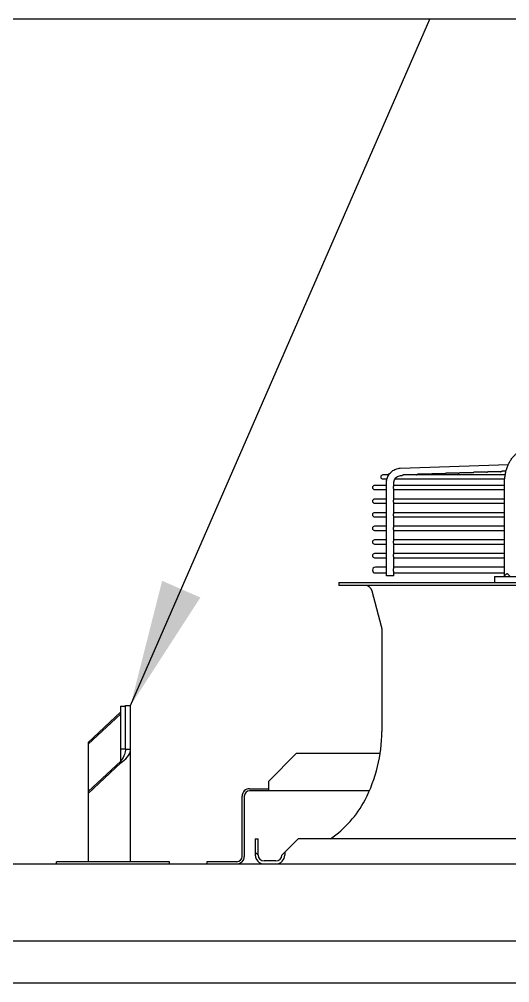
# Model space of a CAD drawing. Header units: millimetres. Extents: x 17891 to 32328, y 18593 to 29476.
# Drawn here: x 18256.03 to 18269.07, y 18973.5 to 18999.12 of the extents above; entities that cross this region are included whole.
import ezdxf

# ---------------------------------------------------------------- set-up
doc = ezdxf.new("R2010")
doc.units = ezdxf.units.MM
doc.header["$LTSCALE"] = 5
doc.layers.add('UNIT', color=6, linetype='Continuous')
doc.styles.add('SUBMITTAL', font='romans.shx', dxfattribs={"width": 0.75})
doc.dimstyles.new('SUBMITTAL', dxfattribs={"dimtxt": 0.09375, "dimasz": 0.09375, "dimexe": 0.03125, "dimexo": 0.0625, "dimgap": 0.0625, "dimtad": 0, "dimdec": 4, "dimzin": 4, "dimdsep": 46, "dimlunit": 4, "dimtxsty": 'SUBMITTAL', "dimcen": 0.09375, "dimclre": 6, "dimadec": 0, "dimazin": 0, "dimtfac": 1, "dimtdec": 0, "dimtofl": 0, "dimtmove": 0, "dimatfit": 3, "dimfxl": 0, "dimfrac": 2, "dimtolj": 1, "dimtzin": 4, "dimarcsym": 0})

msp = doc.modelspace()

# ---------------------------------------------------------------- linework, layer by layer
at = {"layer": 'UNIT'}
for p, q in [((18266.1623, 18987.1791), (18269.0375, 18987.283)), ((18267.3298, 18987.0307), (18266.9964, 18987.0307)), ((18267.704, 18987.0442), (18267.3706, 18987.0442)), ((18268.0782, 18987.0577), (18267.7448, 18987.0577)), ((18268.4524, 18987.0712), (18268.119, 18987.0712)), ((18268.8266, 18987.0847), (18268.4932, 18987.0847)), ((18268.9716, 18987.0982), (18268.8673, 18987.0982)), ((18265.8564, 18987.0037), (18265.6978, 18987.0037)), ((18265.6978, 18986.8935), (18265.8068, 18986.8935)), ((18265.7922, 18984.3163), (18265.7922, 18986.7856)), ((18265.989, 18986.7058), (18265.989, 18986.7856)), ((18266.0196, 18986.8935), (18268.9368, 18986.8935)), ((18266.1694, 18986.9824), (18266.1916, 18986.9832)), ((18268.9511, 18987.0037), (18266.248, 18987.0037)), ((18266.9556, 18987.0172), (18266.6222, 18987.0172)), ((18268.9322, 18984.3163), (18268.9322, 18986.7856)), ((18265.7922, 18986.7218), (18265.4774, 18986.7218)), ((18265.4774, 18986.6115), (18265.7922, 18986.6115)), ((18268.9322, 18986.7218), (18265.989, 18986.7218)), ((18265.989, 18986.3436), (18265.989, 18986.6275)), ((18265.989, 18986.6115), (18268.9322, 18986.6115)), ((18265.7922, 18986.3596), (18265.4774, 18986.3596)), ((18268.9322, 18986.3596), (18265.989, 18986.3596)), ((18265.989, 18985.9814), (18265.989, 18986.2653)), ((18265.4774, 18986.2493), (18265.7922, 18986.2493)), ((18265.989, 18986.2493), (18268.9322, 18986.2493)), ((18265.7922, 18985.9974), (18265.4774, 18985.9974)), ((18265.4774, 18985.8871), (18265.7922, 18985.8871)), ((18268.9322, 18985.9974), (18265.989, 18985.9974)), ((18265.989, 18985.6192), (18265.989, 18985.9031)), ((18265.989, 18985.8871), (18268.9322, 18985.8871)), ((18265.7922, 18985.6352), (18265.4774, 18985.6352)), ((18265.4774, 18985.5249), (18265.7922, 18985.5249)), ((18268.9322, 18985.6352), (18265.989, 18985.6352)), ((18265.989, 18985.257), (18265.989, 18985.5409)), ((18265.989, 18985.5249), (18268.9322, 18985.5249)), ((18265.7922, 18985.2729), (18265.4774, 18985.2729)), ((18268.9322, 18985.2729), (18265.989, 18985.2729)), ((18265.4774, 18985.1627), (18265.7922, 18985.1627)), ((18265.989, 18984.8948), (18265.989, 18985.1787)), ((18265.989, 18985.1627), (18268.9322, 18985.1627)), ((18265.7922, 18984.9107), (18265.4774, 18984.9107)), ((18265.4774, 18984.8005), (18265.7922, 18984.8005)), ((18268.9322, 18984.9107), (18265.989, 18984.9107)), ((18265.989, 18984.5191), (18265.989, 18984.8165)), ((18265.989, 18984.8005), (18268.9322, 18984.8005)), ((18265.7922, 18984.5485), (18265.499, 18984.5485)), ((18268.9322, 18984.5485), (18265.989, 18984.5485)), ((18265.499, 18984.395), (18265.7922, 18984.395)), ((18265.989, 18984.3163), (18265.7922, 18984.3163)), ((18265.989, 18984.3163), (18265.989, 18984.4245)), ((18265.989, 18984.395), (18268.9322, 18984.395)), ((18268.6624, 18984.2966), (18270.8895, 18984.2966)), ((18268.6624, 18984.2966), (18268.6624, 18984.1391)), ((18264.5286, 18984.1391), (18298.2687, 18984.1391)), ((18264.5286, 18984.1391), (18264.5286, 18984.0604)), ((18298.2687, 18984.0604), (18264.5286, 18984.0604)), ((18265.6636, 18982.9726), (18265.4125, 18983.9142)), ((18265.6703, 18982.9219), (18265.6703, 18980.1809)), ((18258.7222, 18980.6904), (18257.8652, 18979.8874)), ((18257.8652, 18979.8406), (18258.7222, 18980.6436)), ((18258.7222, 18980.8515), (18258.8562, 18980.8515)), ((18258.7222, 18980.8515), (18258.7222, 18979.3833)), ((18258.8562, 18980.8702), (18258.9902, 18980.8702)), ((18258.8562, 18979.6973), (18258.8562, 18980.8702)), ((18258.9902, 18976.7168), (18258.9902, 18980.8702)), ((18257.8652, 18979.8874), (18257.8652, 18976.7168)), ((18258.7222, 18979.716), (18258.8562, 18979.716)), ((18258.9902, 18979.6973), (18258.8562, 18979.6973)), ((18262.6556, 18978.8508), (18263.4056, 18979.6008)), ((18263.4056, 18979.6008), (18265.6273, 18979.6008)), ((18258.7312, 18979.3918), (18257.8652, 18978.5804)), ((18257.8652, 18978.5335), (18258.7312, 18979.345)), ((18258.7312, 18979.3918), (18258.7312, 18979.345)), ((18262.6556, 18978.8508), (18262.6556, 18978.6008)), ((18262.1556, 18978.6588), (18262.6556, 18978.6588)), ((18265.3393, 18978.6008), (18262.1556, 18978.6008)), ((18261.9566, 18976.8578), (18261.9566, 18978.4598)), ((18262.0146, 18978.4598), (18262.0146, 18976.8578)), ((18262.3041, 18977.3281), (18262.3829, 18977.3281)), ((18262.3041, 18977.3281), (18262.3041, 18976.895)), ((18262.3829, 18976.895), (18262.3829, 18977.3281)), ((18263.0915, 18976.9737), (18263.4459, 18977.3281)), ((18299.3514, 18977.3281), (18263.4459, 18977.3281)), ((18262.3041, 18976.9737), (18262.3829, 18976.895)), ((18263.0915, 18976.9737), (18263.0128, 18976.895)), ((18263.0915, 18976.9737), (18263.0915, 18976.895)), ((18163.2736, 18976.6588), (18494.0177, 18976.6588)), ((18260.0236, 18976.7168), (18257.0236, 18976.7168)), ((18257.0236, 18976.6588), (18257.0236, 18976.7168)), ((18257.8652, 18976.6588), (18257.8652, 18976.6502)), ((18260.0236, 18976.6588), (18260.0236, 18976.7168)), ((18261.8156, 18976.7168), (18261.0146, 18976.7168)), ((18261.0146, 18976.7168), (18261.0146, 18976.6588)), ((18262.8553, 18976.7375), (18262.5404, 18976.7375)), ((18494.0177, 18974.6092), (18163.2736, 18974.6092)), ((18167.5236, 18973.4997), (18489.7677, 18973.4997))]:
    msp.add_line(p, q, dxfattribs=at)
for centre, radius, start, end in [((18265.6978, 18986.9486), 0.0551, 90, 270), ((18265.4774, 18986.6666), 0.0551, 90, 270), ((18265.4774, 18986.3044), 0.0551, 90, 270), ((18265.4774, 18985.9422), 0.0551, 90, 270), ((18265.4774, 18985.58), 0.0551, 90, 270), ((18265.4774, 18985.2178), 0.0551, 90, 270), ((18265.4774, 18984.8556), 0.0551, 90, 270), ((18265.499, 18984.4718), 0.0768, 90, 270), ((18265.2223, 18983.8635), 0.1969, 14.93142, 90), ((18265.4734, 18982.9219), 0.1969, 0, 14.93142), ((18261.7333, 18980.1809), 3.937, 332.49816, 0), ((18262.1556, 18978.4598), 0.199, 90, 180), ((18262.1556, 18978.4598), 0.141, 90, 180), ((18262.7111, 18979.6719), 2.8346, 304.22448, 332.49816), ((18261.8156, 18976.8578), 0.141, 270, 0), ((18261.8156, 18976.8578), 0.199, 270, 0), ((18262.5404, 18976.895), 0.2362, 180, 270), ((18262.5404, 18976.895), 0.1575, 180, 270), ((18262.8553, 18976.895), 0.1575, 270, 0), ((18262.8553, 18976.895), 0.2362, 270, 0)]:
    msp.add_arc(centre, radius, start, end, dxfattribs=at)
for points, knots in [([(18268.9322, 18986.7856), (18268.9322, 18986.8212), (18268.9337, 18986.8571), (18268.9367, 18986.8925), (18268.9397, 18986.9279), (18268.9441, 18986.9629), (18268.95, 18986.9976), (18268.9559, 18987.0322), (18268.9633, 18987.0666), (18268.9721, 18987.1001), (18268.9808, 18987.1335), (18268.9909, 18987.166), (18269.0024, 18987.1978), (18269.0139, 18987.2295), (18269.0268, 18987.2605), (18269.0408, 18987.2901), (18269.0549, 18987.3198), (18269.0701, 18987.348), (18269.0865, 18987.3751), (18269.1029, 18987.4022), (18269.1206, 18987.428), (18269.1392, 18987.4522), (18269.1577, 18987.4763), (18269.1772, 18987.4988), (18269.1976, 18987.5196), (18269.2181, 18987.5405), (18269.2395, 18987.5598), (18269.2616, 18987.5771), (18269.2836, 18987.5944), (18269.3062, 18987.6098), (18269.3296, 18987.6234), (18269.3529, 18987.6369), (18269.377, 18987.6485), (18269.4012, 18987.6581), (18269.4255, 18987.6676), (18269.4501, 18987.6751), (18269.475, 18987.6805), (18269.4999, 18987.686), (18269.5253, 18987.6894), (18269.5504, 18987.6906)], [0, 0, 0, 0, 0.076921, 0.076921, 0.076921, 0.1538421, 0.1538421, 0.1538421, 0.2307631, 0.2307631, 0.2307631, 0.3076842, 0.3076842, 0.3076842, 0.3846052, 0.3846052, 0.3846052, 0.4615263, 0.4615263, 0.4615263, 0.5384473, 0.5384473, 0.5384473, 0.6153684, 0.6153684, 0.6153684, 0.6922894, 0.6922894, 0.6922894, 0.7692105, 0.7692105, 0.7692105, 0.8461315, 0.8461315, 0.8461315, 0.9230526, 0.9230526, 0.9230526, 1, 1, 1, 1]), ([(18265.7922, 18986.7856), (18265.7922, 18986.8256), (18265.7981, 18986.8656), (18265.8215, 18986.9419), (18265.839, 18986.9783), (18265.8838, 18987.0442), (18265.9113, 18987.0737), (18265.9738, 18987.1228), (18266.0089, 18987.1424), (18266.0833, 18987.1699), (18266.1227, 18987.1777), (18266.1623, 18987.1791)], [1.5707963, 1.5707963, 1.5707963, 1.5707963, 1.8779743, 1.8779743, 2.1851522, 2.1851522, 2.4923302, 2.4923302, 2.7995081, 2.7995081, 3.1066861, 3.1066861, 3.1066861, 3.1066861]), ([(18266.9556, 18987.0172), (18266.9563, 18987.0176), (18266.9569, 18987.0179), (18266.9576, 18987.0183), (18266.9585, 18987.0188), (18266.9594, 18987.0193), (18266.9604, 18987.0198), (18266.9613, 18987.0204), (18266.9622, 18987.0209), (18266.9632, 18987.0214), (18266.9642, 18987.0219), (18266.9651, 18987.0223), (18266.9661, 18987.0228), (18266.9671, 18987.0233), (18266.9681, 18987.0237), (18266.969, 18987.0242), (18266.97, 18987.0246), (18266.971, 18987.0251), (18266.972, 18987.0255), (18266.973, 18987.0259), (18266.974, 18987.0263), (18266.975, 18987.0266), (18266.976, 18987.027), (18266.977, 18987.0273), (18266.978, 18987.0277), (18266.9791, 18987.028), (18266.9801, 18987.0283), (18266.9811, 18987.0286), (18266.9821, 18987.0288), (18266.9831, 18987.0291), (18266.9841, 18987.0293), (18266.9851, 18987.0295), (18266.9861, 18987.0297), (18266.9871, 18987.0299), (18266.9881, 18987.0301), (18266.9891, 18987.0302), (18266.9901, 18987.0303), (18266.9911, 18987.0304), (18266.9921, 18987.0305), (18266.9931, 18987.0306), (18266.9941, 18987.0307), (18266.995, 18987.0307), (18266.996, 18987.0307), (18266.9961, 18987.0307), (18266.9963, 18987.0307), (18266.9964, 18987.0307)], [0.17792949, 0.17792949, 0.17792949, 0.17792949, 0.19512195, 0.19512195, 0.19512195, 0.2195122, 0.2195122, 0.2195122, 0.24390244, 0.24390244, 0.24390244, 0.26829268, 0.26829268, 0.26829268, 0.29268293, 0.29268293, 0.29268293, 0.31707317, 0.31707317, 0.31707317, 0.34146341, 0.34146341, 0.34146341, 0.36585366, 0.36585366, 0.36585366, 0.3902439, 0.3902439, 0.3902439, 0.41463415, 0.41463415, 0.41463415, 0.43902439, 0.43902439, 0.43902439, 0.46341463, 0.46341463, 0.46341463, 0.48780488, 0.48780488, 0.48780488, 0.51219512, 0.51219512, 0.51219512, 0.51552666, 0.51552666, 0.51552666, 0.51552666]), ([(18267.3298, 18987.0307), (18267.3305, 18987.0311), (18267.3311, 18987.0314), (18267.3318, 18987.0318), (18267.3327, 18987.0323), (18267.3336, 18987.0328), (18267.3346, 18987.0334), (18267.3355, 18987.0339), (18267.3365, 18987.0344), (18267.3374, 18987.0349), (18267.3384, 18987.0354), (18267.3393, 18987.0359), (18267.3403, 18987.0363), (18267.3413, 18987.0368), (18267.3423, 18987.0373), (18267.3433, 18987.0377), (18267.3442, 18987.0381), (18267.3452, 18987.0386), (18267.3462, 18987.039), (18267.3472, 18987.0394), (18267.3482, 18987.0398), (18267.3492, 18987.0401), (18267.3502, 18987.0405), (18267.3512, 18987.0408), (18267.3523, 18987.0412), (18267.3533, 18987.0415), (18267.3543, 18987.0418), (18267.3553, 18987.0421), (18267.3563, 18987.0423), (18267.3573, 18987.0426), (18267.3583, 18987.0428), (18267.3593, 18987.043), (18267.3603, 18987.0432), (18267.3613, 18987.0434), (18267.3623, 18987.0436), (18267.3633, 18987.0437), (18267.3643, 18987.0438), (18267.3653, 18987.0439), (18267.3663, 18987.044), (18267.3673, 18987.0441), (18267.3682, 18987.0442), (18267.3692, 18987.0442), (18267.3702, 18987.0442), (18267.3703, 18987.0442), (18267.3704, 18987.0442), (18267.3706, 18987.0442)], [0.17758438, 0.17758438, 0.17758438, 0.17758438, 0.19512195, 0.19512195, 0.19512195, 0.2195122, 0.2195122, 0.2195122, 0.24390244, 0.24390244, 0.24390244, 0.26829268, 0.26829268, 0.26829268, 0.29268293, 0.29268293, 0.29268293, 0.31707317, 0.31707317, 0.31707317, 0.34146341, 0.34146341, 0.34146341, 0.36585366, 0.36585366, 0.36585366, 0.3902439, 0.3902439, 0.3902439, 0.41463415, 0.41463415, 0.41463415, 0.43902439, 0.43902439, 0.43902439, 0.46341463, 0.46341463, 0.46341463, 0.48780488, 0.48780488, 0.48780488, 0.51219512, 0.51219512, 0.51219512, 0.51554043, 0.51554043, 0.51554043, 0.51554043]), ([(18267.704, 18987.0442), (18267.7047, 18987.0446), (18267.7053, 18987.0449), (18267.706, 18987.0453), (18267.7069, 18987.0458), (18267.7078, 18987.0464), (18267.7088, 18987.0469), (18267.7097, 18987.0474), (18267.7107, 18987.0479), (18267.7116, 18987.0484), (18267.7126, 18987.0489), (18267.7136, 18987.0494), (18267.7145, 18987.0498), (18267.7155, 18987.0503), (18267.7165, 18987.0508), (18267.7175, 18987.0512), (18267.7185, 18987.0516), (18267.7194, 18987.0521), (18267.7204, 18987.0525), (18267.7214, 18987.0529), (18267.7224, 18987.0533), (18267.7234, 18987.0536), (18267.7244, 18987.054), (18267.7255, 18987.0543), (18267.7265, 18987.0547), (18267.7275, 18987.055), (18267.7285, 18987.0553), (18267.7295, 18987.0556), (18267.7305, 18987.0558), (18267.7315, 18987.0561), (18267.7325, 18987.0563), (18267.7335, 18987.0565), (18267.7345, 18987.0567), (18267.7355, 18987.0569), (18267.7365, 18987.0571), (18267.7375, 18987.0572), (18267.7385, 18987.0573), (18267.7395, 18987.0574), (18267.7405, 18987.0575), (18267.7415, 18987.0576), (18267.7424, 18987.0576), (18267.7434, 18987.0577), (18267.7444, 18987.0577), (18267.7445, 18987.0577), (18267.7446, 18987.0577), (18267.7448, 18987.0577)], [0.17723839, 0.17723839, 0.17723839, 0.17723839, 0.19512195, 0.19512195, 0.19512195, 0.2195122, 0.2195122, 0.2195122, 0.24390244, 0.24390244, 0.24390244, 0.26829268, 0.26829268, 0.26829268, 0.29268293, 0.29268293, 0.29268293, 0.31707317, 0.31707317, 0.31707317, 0.34146341, 0.34146341, 0.34146341, 0.36585366, 0.36585366, 0.36585366, 0.3902439, 0.3902439, 0.3902439, 0.41463415, 0.41463415, 0.41463415, 0.43902439, 0.43902439, 0.43902439, 0.46341463, 0.46341463, 0.46341463, 0.48780488, 0.48780488, 0.48780488, 0.51219512, 0.51219512, 0.51219512, 0.5155542, 0.5155542, 0.5155542, 0.5155542]), ([(18268.0782, 18987.0577), (18268.0789, 18987.0581), (18268.0795, 18987.0585), (18268.0802, 18987.0588), (18268.0811, 18987.0594), (18268.0821, 18987.0599), (18268.083, 18987.0604), (18268.0839, 18987.0609), (18268.0849, 18987.0614), (18268.0858, 18987.0619), (18268.0868, 18987.0624), (18268.0878, 18987.0629), (18268.0887, 18987.0633), (18268.0897, 18987.0638), (18268.0907, 18987.0643), (18268.0917, 18987.0647), (18268.0927, 18987.0652), (18268.0937, 18987.0656), (18268.0947, 18987.066), (18268.0957, 18987.0664), (18268.0966, 18987.0668), (18268.0977, 18987.0671), (18268.0987, 18987.0675), (18268.0997, 18987.0678), (18268.1007, 18987.0682), (18268.1017, 18987.0685), (18268.1027, 18987.0688), (18268.1037, 18987.069), (18268.1047, 18987.0693), (18268.1057, 18987.0696), (18268.1067, 18987.0698), (18268.1077, 18987.07), (18268.1087, 18987.0702), (18268.1097, 18987.0704), (18268.1107, 18987.0706), (18268.1117, 18987.0707), (18268.1127, 18987.0708), (18268.1137, 18987.0709), (18268.1147, 18987.071), (18268.1157, 18987.0711), (18268.1166, 18987.0711), (18268.1176, 18987.0712), (18268.1186, 18987.0712), (18268.1187, 18987.0712), (18268.1188, 18987.0712), (18268.119, 18987.0712)], [0.17689154, 0.17689154, 0.17689154, 0.17689154, 0.19512195, 0.19512195, 0.19512195, 0.2195122, 0.2195122, 0.2195122, 0.24390244, 0.24390244, 0.24390244, 0.26829268, 0.26829268, 0.26829268, 0.29268293, 0.29268293, 0.29268293, 0.31707317, 0.31707317, 0.31707317, 0.34146341, 0.34146341, 0.34146341, 0.36585366, 0.36585366, 0.36585366, 0.3902439, 0.3902439, 0.3902439, 0.41463415, 0.41463415, 0.41463415, 0.43902439, 0.43902439, 0.43902439, 0.46341463, 0.46341463, 0.46341463, 0.48780488, 0.48780488, 0.48780488, 0.51219512, 0.51219512, 0.51219512, 0.51556798, 0.51556798, 0.51556798, 0.51556798]), ([(18268.4524, 18987.0712), (18268.4531, 18987.0716), (18268.4537, 18987.072), (18268.4544, 18987.0724), (18268.4554, 18987.0729), (18268.4563, 18987.0734), (18268.4572, 18987.0739), (18268.4582, 18987.0744), (18268.4591, 18987.0749), (18268.4601, 18987.0754), (18268.461, 18987.0759), (18268.462, 18987.0764), (18268.463, 18987.0768), (18268.4639, 18987.0773), (18268.4649, 18987.0778), (18268.4659, 18987.0782), (18268.4669, 18987.0787), (18268.4679, 18987.0791), (18268.4689, 18987.0795), (18268.4699, 18987.0799), (18268.4709, 18987.0803), (18268.4719, 18987.0806), (18268.4729, 18987.081), (18268.4739, 18987.0813), (18268.4749, 18987.0817), (18268.4759, 18987.082), (18268.4769, 18987.0823), (18268.4779, 18987.0825), (18268.4789, 18987.0828), (18268.4799, 18987.0831), (18268.4809, 18987.0833), (18268.4819, 18987.0835), (18268.4829, 18987.0837), (18268.4839, 18987.0839), (18268.4849, 18987.084), (18268.4859, 18987.0842), (18268.4869, 18987.0843), (18268.4879, 18987.0844), (18268.4889, 18987.0845), (18268.4899, 18987.0846), (18268.4908, 18987.0846), (18268.4918, 18987.0847), (18268.4928, 18987.0847), (18268.4929, 18987.0847), (18268.493, 18987.0847), (18268.4932, 18987.0847)], [0.17654387, 0.17654387, 0.17654387, 0.17654387, 0.19512195, 0.19512195, 0.19512195, 0.2195122, 0.2195122, 0.2195122, 0.24390244, 0.24390244, 0.24390244, 0.26829268, 0.26829268, 0.26829268, 0.29268293, 0.29268293, 0.29268293, 0.31707317, 0.31707317, 0.31707317, 0.34146341, 0.34146341, 0.34146341, 0.36585366, 0.36585366, 0.36585366, 0.3902439, 0.3902439, 0.3902439, 0.41463415, 0.41463415, 0.41463415, 0.43902439, 0.43902439, 0.43902439, 0.46341463, 0.46341463, 0.46341463, 0.48780488, 0.48780488, 0.48780488, 0.51219512, 0.51219512, 0.51219512, 0.51558176, 0.51558176, 0.51558176, 0.51558176]), ([(18268.8266, 18987.0847), (18268.8272, 18987.0851), (18268.8279, 18987.0855), (18268.8287, 18987.0859), (18268.8296, 18987.0864), (18268.8305, 18987.0869), (18268.8314, 18987.0874), (18268.8324, 18987.0879), (18268.8333, 18987.0884), (18268.8343, 18987.0889), (18268.8352, 18987.0894), (18268.8362, 18987.0899), (18268.8372, 18987.0904), (18268.8381, 18987.0908), (18268.8391, 18987.0913), (18268.8401, 18987.0917), (18268.8411, 18987.0922), (18268.8421, 18987.0926), (18268.8431, 18987.093), (18268.8441, 18987.0934), (18268.8451, 18987.0938), (18268.8461, 18987.0941), (18268.8471, 18987.0945), (18268.8481, 18987.0948), (18268.8491, 18987.0952), (18268.8501, 18987.0955), (18268.8511, 18987.0958), (18268.8521, 18987.096), (18268.8531, 18987.0963), (18268.8541, 18987.0966), (18268.8551, 18987.0968), (18268.8561, 18987.097), (18268.8571, 18987.0972), (18268.8581, 18987.0974), (18268.8591, 18987.0975), (18268.8601, 18987.0977), (18268.8611, 18987.0978), (18268.8621, 18987.0979), (18268.8631, 18987.098), (18268.864, 18987.0981), (18268.865, 18987.0981), (18268.866, 18987.0982), (18268.8669, 18987.0982), (18268.8671, 18987.0982), (18268.8672, 18987.0982), (18268.8673, 18987.0982)], [0.1761954, 0.1761954, 0.1761954, 0.1761954, 0.19512195, 0.19512195, 0.19512195, 0.2195122, 0.2195122, 0.2195122, 0.24390244, 0.24390244, 0.24390244, 0.26829268, 0.26829268, 0.26829268, 0.29268293, 0.29268293, 0.29268293, 0.31707317, 0.31707317, 0.31707317, 0.34146341, 0.34146341, 0.34146341, 0.36585366, 0.36585366, 0.36585366, 0.3902439, 0.3902439, 0.3902439, 0.41463415, 0.41463415, 0.41463415, 0.43902439, 0.43902439, 0.43902439, 0.46341463, 0.46341463, 0.46341463, 0.48780488, 0.48780488, 0.48780488, 0.51219512, 0.51219512, 0.51219512, 0.51559553, 0.51559553, 0.51559553, 0.51559553]), ([(18265.989, 18986.7856), (18265.989, 18986.8061), (18265.9921, 18986.8266), (18266.004, 18986.8655), (18266.0128, 18986.8839), (18266.0353, 18986.9169), (18266.0489, 18986.9314), (18266.0794, 18986.9554), (18266.0964, 18986.9649), (18266.132, 18986.978), (18266.1506, 18986.9817), (18266.1694, 18986.9824)], [1.5707963, 1.5707963, 1.5707963, 1.5707963, 1.8779743, 1.8779743, 2.1851522, 2.1851522, 2.4923302, 2.4923302, 2.7995081, 2.7995081, 3.1066861, 3.1066861, 3.1066861, 3.1066861]), ([(18266.1916, 18986.9832), (18266.1918, 18986.9832), (18266.192, 18986.9832), (18266.1921, 18986.9832), (18266.1924, 18986.9832), (18266.1927, 18986.9833), (18266.1929, 18986.9833), (18266.1935, 18986.9834), (18266.1941, 18986.9836), (18266.1947, 18986.9838), (18266.1954, 18986.984), (18266.196, 18986.9843), (18266.1967, 18986.9846), (18266.1975, 18986.9849), (18266.1982, 18986.9852), (18266.1989, 18986.9856), (18266.1997, 18986.986), (18266.2005, 18986.9864), (18266.2013, 18986.9868), (18266.2021, 18986.9873), (18266.203, 18986.9877), (18266.2038, 18986.9882), (18266.2047, 18986.9887), (18266.2055, 18986.9892), (18266.2064, 18986.9897), (18266.2073, 18986.9902), (18266.2082, 18986.9907), (18266.2091, 18986.9913), (18266.21, 18986.9918), (18266.211, 18986.9923), (18266.2119, 18986.9928), (18266.2129, 18986.9933), (18266.2138, 18986.9938), (18266.2148, 18986.9943), (18266.2157, 18986.9948), (18266.2167, 18986.9953), (18266.2177, 18986.9958), (18266.2187, 18986.9963), (18266.2196, 18986.9967), (18266.2206, 18986.9972), (18266.2216, 18986.9976), (18266.2226, 18986.9981), (18266.2236, 18986.9985), (18266.2246, 18986.9989), (18266.2256, 18986.9993), (18266.2266, 18986.9996), (18266.2276, 18987), (18266.2286, 18987.0003), (18266.2296, 18987.0007), (18266.2306, 18987.001), (18266.2317, 18987.0013), (18266.2327, 18987.0016), (18266.2337, 18987.0018), (18266.2347, 18987.0021), (18266.2357, 18987.0023), (18266.2367, 18987.0025), (18266.2377, 18987.0027), (18266.2387, 18987.0029), (18266.2397, 18987.0031), (18266.2407, 18987.0032), (18266.2417, 18987.0033), (18266.2427, 18987.0034), (18266.2437, 18987.0035), (18266.2447, 18987.0036), (18266.2457, 18987.0037), (18266.2466, 18987.0037), (18266.2476, 18987.0037), (18266.2477, 18987.0037), (18266.2479, 18987.0037), (18266.248, 18987.0037)], [0.00401292, 0.00401292, 0.00401292, 0.00401292, 0.01219512, 0.01219512, 0.01219512, 0.02439024, 0.02439024, 0.02439024, 0.04878049, 0.04878049, 0.04878049, 0.07317073, 0.07317073, 0.07317073, 0.09756098, 0.09756098, 0.09756098, 0.12195122, 0.12195122, 0.12195122, 0.14634146, 0.14634146, 0.14634146, 0.17073171, 0.17073171, 0.17073171, 0.19512195, 0.19512195, 0.19512195, 0.2195122, 0.2195122, 0.2195122, 0.24390244, 0.24390244, 0.24390244, 0.26829268, 0.26829268, 0.26829268, 0.29268293, 0.29268293, 0.29268293, 0.31707317, 0.31707317, 0.31707317, 0.34146341, 0.34146341, 0.34146341, 0.36585366, 0.36585366, 0.36585366, 0.3902439, 0.3902439, 0.3902439, 0.41463415, 0.41463415, 0.41463415, 0.43902439, 0.43902439, 0.43902439, 0.46341463, 0.46341463, 0.46341463, 0.48780488, 0.48780488, 0.48780488, 0.51219512, 0.51219512, 0.51219512, 0.51549915, 0.51549915, 0.51549915, 0.51549915]), ([(18266.5815, 18987.0037), (18266.5821, 18987.0041), (18266.5827, 18987.0044), (18266.5833, 18987.0048), (18266.5843, 18987.0053), (18266.5852, 18987.0058), (18266.5861, 18987.0063), (18266.5871, 18987.0068), (18266.588, 18987.0073), (18266.589, 18987.0078), (18266.5899, 18987.0083), (18266.5909, 18987.0088), (18266.5919, 18987.0093), (18266.5929, 18987.0098), (18266.5938, 18987.0102), (18266.5948, 18987.0107), (18266.5958, 18987.0111), (18266.5968, 18987.0116), (18266.5978, 18987.012), (18266.5988, 18987.0124), (18266.5998, 18987.0128), (18266.6008, 18987.0131), (18266.6018, 18987.0135), (18266.6028, 18987.0138), (18266.6038, 18987.0142), (18266.6049, 18987.0145), (18266.6059, 18987.0148), (18266.6069, 18987.0151), (18266.6079, 18987.0153), (18266.6089, 18987.0156), (18266.6099, 18987.0158), (18266.6109, 18987.016), (18266.6119, 18987.0162), (18266.6129, 18987.0164), (18266.6139, 18987.0166), (18266.6149, 18987.0167), (18266.6159, 18987.0168), (18266.6169, 18987.0169), (18266.6179, 18987.017), (18266.6189, 18987.0171), (18266.6199, 18987.0172), (18266.6208, 18987.0172), (18266.6218, 18987.0172), (18266.6219, 18987.0172), (18266.6221, 18987.0172), (18266.6222, 18987.0172)], [0.1782737, 0.1782737, 0.1782737, 0.1782737, 0.19512195, 0.19512195, 0.19512195, 0.2195122, 0.2195122, 0.2195122, 0.24390244, 0.24390244, 0.24390244, 0.26829268, 0.26829268, 0.26829268, 0.29268293, 0.29268293, 0.29268293, 0.31707317, 0.31707317, 0.31707317, 0.34146341, 0.34146341, 0.34146341, 0.36585366, 0.36585366, 0.36585366, 0.3902439, 0.3902439, 0.3902439, 0.41463415, 0.41463415, 0.41463415, 0.43902439, 0.43902439, 0.43902439, 0.46341463, 0.46341463, 0.46341463, 0.48780488, 0.48780488, 0.48780488, 0.51219512, 0.51219512, 0.51219512, 0.5155129, 0.5155129, 0.5155129, 0.5155129]), ([(18265.982, 18986.6666), (18265.982, 18986.6677), (18265.982, 18986.6697), (18265.9822, 18986.6726), (18265.9824, 18986.6756), (18265.9828, 18986.6785), (18265.9832, 18986.6814), (18265.9837, 18986.6842), (18265.9843, 18986.6869), (18265.9849, 18986.6895), (18265.9855, 18986.6921), (18265.9862, 18986.6945), (18265.9869, 18986.6968), (18265.9875, 18986.6989), (18265.9881, 18986.7009), (18265.9886, 18986.7027), (18265.9889, 18986.7043), (18265.989, 18986.7053), (18265.989, 18986.7057), (18265.989, 18986.7058)], [0, 0, 0, 0, 0.04761905, 0.0952381, 0.14285714, 0.19047619, 0.23809524, 0.28571429, 0.33333333, 0.38095238, 0.42857143, 0.47619048, 0.52380952, 0.57142857, 0.61904762, 0.66666667, 0.71428571, 0.76190476, 0.76755733, 0.76755733, 0.76755733, 0.76755733]), ([(18265.989, 18986.6275), (18265.989, 18986.6276), (18265.989, 18986.628), (18265.9889, 18986.629), (18265.9886, 18986.6306), (18265.9881, 18986.6324), (18265.9875, 18986.6344), (18265.9869, 18986.6365), (18265.9862, 18986.6388), (18265.9855, 18986.6412), (18265.9849, 18986.6438), (18265.9843, 18986.6464), (18265.9837, 18986.6491), (18265.9832, 18986.6519), (18265.9828, 18986.6548), (18265.9824, 18986.6577), (18265.9822, 18986.6607), (18265.982, 18986.6636), (18265.982, 18986.6656), (18265.982, 18986.6666)], [0.23243408, 0.23243408, 0.23243408, 0.23243408, 0.23809524, 0.28571429, 0.33333333, 0.38095238, 0.42857143, 0.47619048, 0.52380952, 0.57142857, 0.61904762, 0.66666667, 0.71428571, 0.76190476, 0.80952381, 0.85714286, 0.9047619, 0.95238095, 1, 1, 1, 1]), ([(18265.982, 18986.3044), (18265.982, 18986.3054), (18265.982, 18986.3074), (18265.9822, 18986.3104), (18265.9824, 18986.3134), (18265.9828, 18986.3163), (18265.9832, 18986.3192), (18265.9837, 18986.322), (18265.9843, 18986.3247), (18265.9849, 18986.3273), (18265.9855, 18986.3299), (18265.9862, 18986.3323), (18265.9869, 18986.3346), (18265.9875, 18986.3367), (18265.9881, 18986.3387), (18265.9886, 18986.3405), (18265.9889, 18986.3421), (18265.989, 18986.3431), (18265.989, 18986.3435), (18265.989, 18986.3436)], [0, 0, 0, 0, 0.04761905, 0.0952381, 0.14285714, 0.19047619, 0.23809524, 0.28571429, 0.33333333, 0.38095238, 0.42857143, 0.47619048, 0.52380952, 0.57142857, 0.61904762, 0.66666667, 0.71428571, 0.76190476, 0.76755733, 0.76755733, 0.76755733, 0.76755733]), ([(18265.989, 18986.2653), (18265.989, 18986.2654), (18265.989, 18986.2658), (18265.9889, 18986.2668), (18265.9886, 18986.2684), (18265.9881, 18986.2702), (18265.9875, 18986.2722), (18265.9869, 18986.2743), (18265.9862, 18986.2766), (18265.9855, 18986.279), (18265.9849, 18986.2816), (18265.9843, 18986.2842), (18265.9837, 18986.2869), (18265.9832, 18986.2897), (18265.9828, 18986.2926), (18265.9824, 18986.2955), (18265.9822, 18986.2985), (18265.982, 18986.3014), (18265.982, 18986.3034), (18265.982, 18986.3044)], [0.23243408, 0.23243408, 0.23243408, 0.23243408, 0.23809524, 0.28571429, 0.33333333, 0.38095238, 0.42857143, 0.47619048, 0.52380952, 0.57142857, 0.61904762, 0.66666667, 0.71428571, 0.76190476, 0.80952381, 0.85714286, 0.9047619, 0.95238095, 1, 1, 1, 1]), ([(18265.982, 18985.9422), (18265.982, 18985.9432), (18265.982, 18985.9452), (18265.9822, 18985.9482), (18265.9824, 18985.9512), (18265.9828, 18985.9541), (18265.9832, 18985.957), (18265.9837, 18985.9598), (18265.9843, 18985.9625), (18265.9849, 18985.9651), (18265.9855, 18985.9677), (18265.9862, 18985.9701), (18265.9869, 18985.9724), (18265.9875, 18985.9745), (18265.9881, 18985.9765), (18265.9886, 18985.9783), (18265.9889, 18985.9799), (18265.989, 18985.9809), (18265.989, 18985.9813), (18265.989, 18985.9814)], [0, 0, 0, 0, 0.04761905, 0.0952381, 0.14285714, 0.19047619, 0.23809524, 0.28571429, 0.33333333, 0.38095238, 0.42857143, 0.47619048, 0.52380952, 0.57142857, 0.61904762, 0.66666667, 0.71428571, 0.76190476, 0.76755733, 0.76755733, 0.76755733, 0.76755733]), ([(18265.989, 18985.9031), (18265.989, 18985.9031), (18265.989, 18985.9036), (18265.9889, 18985.9046), (18265.9886, 18985.9062), (18265.9881, 18985.908), (18265.9875, 18985.91), (18265.9869, 18985.9121), (18265.9862, 18985.9144), (18265.9855, 18985.9168), (18265.9849, 18985.9193), (18265.9843, 18985.922), (18265.9837, 18985.9247), (18265.9832, 18985.9275), (18265.9828, 18985.9304), (18265.9824, 18985.9333), (18265.9822, 18985.9362), (18265.982, 18985.9392), (18265.982, 18985.9412), (18265.982, 18985.9422)], [0.23243408, 0.23243408, 0.23243408, 0.23243408, 0.23809524, 0.28571429, 0.33333333, 0.38095238, 0.42857143, 0.47619048, 0.52380952, 0.57142857, 0.61904762, 0.66666667, 0.71428571, 0.76190476, 0.80952381, 0.85714286, 0.9047619, 0.95238095, 1, 1, 1, 1]), ([(18265.982, 18985.58), (18265.982, 18985.581), (18265.982, 18985.583), (18265.9822, 18985.586), (18265.9824, 18985.589), (18265.9828, 18985.5919), (18265.9832, 18985.5948), (18265.9837, 18985.5976), (18265.9843, 18985.6003), (18265.9849, 18985.6029), (18265.9855, 18985.6055), (18265.9862, 18985.6079), (18265.9869, 18985.6102), (18265.9875, 18985.6123), (18265.9881, 18985.6143), (18265.9886, 18985.6161), (18265.9889, 18985.6177), (18265.989, 18985.6187), (18265.989, 18985.6191), (18265.989, 18985.6192)], [0, 0, 0, 0, 0.04761905, 0.0952381, 0.14285714, 0.19047619, 0.23809524, 0.28571429, 0.33333333, 0.38095238, 0.42857143, 0.47619048, 0.52380952, 0.57142857, 0.61904762, 0.66666667, 0.71428571, 0.76190476, 0.76755733, 0.76755733, 0.76755733, 0.76755733]), ([(18265.989, 18985.5409), (18265.989, 18985.5409), (18265.989, 18985.5414), (18265.9889, 18985.5424), (18265.9886, 18985.544), (18265.9881, 18985.5458), (18265.9875, 18985.5478), (18265.9869, 18985.5499), (18265.9862, 18985.5522), (18265.9855, 18985.5546), (18265.9849, 18985.5571), (18265.9843, 18985.5598), (18265.9837, 18985.5625), (18265.9832, 18985.5653), (18265.9828, 18985.5682), (18265.9824, 18985.5711), (18265.9822, 18985.574), (18265.982, 18985.577), (18265.982, 18985.579), (18265.982, 18985.58)], [0.23243408, 0.23243408, 0.23243408, 0.23243408, 0.23809524, 0.28571429, 0.33333333, 0.38095238, 0.42857143, 0.47619048, 0.52380952, 0.57142857, 0.61904762, 0.66666667, 0.71428571, 0.76190476, 0.80952381, 0.85714286, 0.9047619, 0.95238095, 1, 1, 1, 1]), ([(18265.982, 18985.2178), (18265.982, 18985.2188), (18265.982, 18985.2208), (18265.9822, 18985.2238), (18265.9824, 18985.2268), (18265.9828, 18985.2297), (18265.9832, 18985.2326), (18265.9837, 18985.2354), (18265.9843, 18985.2381), (18265.9849, 18985.2407), (18265.9855, 18985.2433), (18265.9862, 18985.2457), (18265.9869, 18985.2479), (18265.9875, 18985.2501), (18265.9881, 18985.2521), (18265.9886, 18985.2539), (18265.9889, 18985.2555), (18265.989, 18985.2565), (18265.989, 18985.2569), (18265.989, 18985.257)], [0, 0, 0, 0, 0.04761905, 0.0952381, 0.14285714, 0.19047619, 0.23809524, 0.28571429, 0.33333333, 0.38095238, 0.42857143, 0.47619048, 0.52380952, 0.57142857, 0.61904762, 0.66666667, 0.71428571, 0.76190476, 0.76755733, 0.76755733, 0.76755733, 0.76755733]), ([(18265.989, 18985.1787), (18265.989, 18985.1787), (18265.989, 18985.1792), (18265.9889, 18985.1802), (18265.9886, 18985.1818), (18265.9881, 18985.1836), (18265.9875, 18985.1856), (18265.9869, 18985.1877), (18265.9862, 18985.19), (18265.9855, 18985.1924), (18265.9849, 18985.1949), (18265.9843, 18985.1976), (18265.9837, 18985.2003), (18265.9832, 18985.2031), (18265.9828, 18985.206), (18265.9824, 18985.2089), (18265.9822, 18985.2118), (18265.982, 18985.2148), (18265.982, 18985.2168), (18265.982, 18985.2178)], [0.23243408, 0.23243408, 0.23243408, 0.23243408, 0.23809524, 0.28571429, 0.33333333, 0.38095238, 0.42857143, 0.47619048, 0.52380952, 0.57142857, 0.61904762, 0.66666667, 0.71428571, 0.76190476, 0.80952381, 0.85714286, 0.9047619, 0.95238095, 1, 1, 1, 1]), ([(18265.982, 18984.8556), (18265.982, 18984.8566), (18265.982, 18984.8586), (18265.9822, 18984.8616), (18265.9824, 18984.8646), (18265.9828, 18984.8675), (18265.9832, 18984.8704), (18265.9837, 18984.8732), (18265.9843, 18984.8759), (18265.9849, 18984.8785), (18265.9855, 18984.881), (18265.9862, 18984.8835), (18265.9869, 18984.8857), (18265.9875, 18984.8879), (18265.9881, 18984.8899), (18265.9886, 18984.8917), (18265.9889, 18984.8933), (18265.989, 18984.8942), (18265.989, 18984.8947), (18265.989, 18984.8948)], [0, 0, 0, 0, 0.04761905, 0.0952381, 0.14285714, 0.19047619, 0.23809524, 0.28571429, 0.33333333, 0.38095238, 0.42857143, 0.47619048, 0.52380952, 0.57142857, 0.61904762, 0.66666667, 0.71428571, 0.76190476, 0.76755733, 0.76755733, 0.76755733, 0.76755733]), ([(18265.989, 18984.8165), (18265.989, 18984.8165), (18265.989, 18984.817), (18265.9889, 18984.818), (18265.9886, 18984.8196), (18265.9881, 18984.8214), (18265.9875, 18984.8234), (18265.9869, 18984.8255), (18265.9862, 18984.8278), (18265.9855, 18984.8302), (18265.9849, 18984.8327), (18265.9843, 18984.8354), (18265.9837, 18984.8381), (18265.9832, 18984.8409), (18265.9828, 18984.8438), (18265.9824, 18984.8467), (18265.9822, 18984.8496), (18265.982, 18984.8526), (18265.982, 18984.8546), (18265.982, 18984.8556)], [0.23243408, 0.23243408, 0.23243408, 0.23243408, 0.23809524, 0.28571429, 0.33333333, 0.38095238, 0.42857143, 0.47619048, 0.52380952, 0.57142857, 0.61904762, 0.66666667, 0.71428571, 0.76190476, 0.80952381, 0.85714286, 0.9047619, 0.95238095, 1, 1, 1, 1]), ([(18265.982, 18984.4718), (18265.982, 18984.4731), (18265.982, 18984.4757), (18265.9822, 18984.4795), (18265.9825, 18984.4833), (18265.9829, 18984.4871), (18265.9834, 18984.4907), (18265.984, 18984.4942), (18265.9846, 18984.4976), (18265.9853, 18984.5008), (18265.986, 18984.5039), (18265.9866, 18984.5068), (18265.9873, 18984.5095), (18265.9879, 18984.5119), (18265.9884, 18984.5142), (18265.9888, 18984.5162), (18265.989, 18984.5178), (18265.989, 18984.5187), (18265.989, 18984.5191)], [0, 0, 0, 0, 0.04761905, 0.0952381, 0.14285714, 0.19047619, 0.23809524, 0.28571429, 0.33333333, 0.38095238, 0.42857143, 0.47619048, 0.52380952, 0.57142857, 0.61904762, 0.66666667, 0.71428571, 0.74720176, 0.74720176, 0.74720176, 0.74720176]), ([(18265.989, 18984.4245), (18265.989, 18984.4248), (18265.989, 18984.4257), (18265.9888, 18984.4273), (18265.9884, 18984.4293), (18265.9879, 18984.4316), (18265.9873, 18984.4341), (18265.9866, 18984.4368), (18265.986, 18984.4396), (18265.9853, 18984.4427), (18265.9846, 18984.4459), (18265.984, 18984.4493), (18265.9834, 18984.4528), (18265.9829, 18984.4565), (18265.9825, 18984.4602), (18265.9822, 18984.464), (18265.982, 18984.4679), (18265.982, 18984.4705), (18265.982, 18984.4718)], [0.25278988, 0.25278988, 0.25278988, 0.25278988, 0.28571429, 0.33333333, 0.38095238, 0.42857143, 0.47619048, 0.52380952, 0.57142857, 0.61904762, 0.66666667, 0.71428571, 0.76190476, 0.80952381, 0.85714286, 0.9047619, 0.95238095, 1, 1, 1, 1]), ([(18269.0714, 18984.3128), (18269.0569, 18984.3305), (18269.0448, 18984.3443), (18269.0284, 18984.3594), (18269.0227, 18984.3638), (18269.0143, 18984.3682), (18269.0114, 18984.3694), (18269.0062, 18984.3706), (18269.004, 18984.3709), (18268.9996, 18984.3709), (18268.9974, 18984.3706), (18268.9922, 18984.3694), (18268.9893, 18984.3682), (18268.9809, 18984.3638), (18268.9753, 18984.3594), (18268.9664, 18984.3512), (18268.9633, 18984.3482), (18268.9601, 18984.3448)], [-0.85353786, -0.85353786, -0.85353786, -0.85353786, -0.64697279, -0.64697279, -0.53019487, -0.53019487, -0.47055032, -0.47055032, -0.42676959, -0.42676959, -0.38298885, -0.38298885, -0.32334424, -0.32334424, -0.20656606, -0.20656606, -0.14841076, -0.14841076, -0.14841076, -0.14841076]), ([(18258.8547, 18980.8515), (18258.8552, 18980.8545), (18258.8555, 18980.8575), (18258.8558, 18980.8605), (18258.856, 18980.8638), (18258.8562, 18980.867), (18258.8562, 18980.8702)], [0.903417554, 0.903417554, 0.903417554, 0.903417554, 0.949808972, 0.949808972, 0.949808972, 1, 1, 1, 1]), ([(18258.7312, 18979.345), (18258.86, 18979.4279), (18258.9792, 18979.5493), (18258.9894, 18979.6771), (18258.9899, 18979.6838), (18258.9902, 18979.6906), (18258.9902, 18979.6973)], [0, 0, 0, 0, 0.949809, 0.949809, 0.949809, 1, 1, 1, 1]), ([(18258.8562, 18979.6973), (18258.8562, 18979.6918), (18258.856, 18979.6863), (18258.8558, 18979.6807), (18258.8509, 18979.5762), (18258.7933, 18979.4747), (18258.7312, 18979.3918)], [-1, -1, -1, -1, -0.949809, -0.949809, -0.949809, 0, 0, 0, 0])]:
    msp.add_open_spline(points, degree=3, knots=knots, dxfattribs=at)
msp.add_open_spline([(18268.9123, 18984.2966), (18268.9285, 18984.3124), (18268.9444, 18984.3285), (18268.9601, 18984.3448)], degree=3, dxfattribs=at)

# ---------------------------------------------------------------- leaders
for points in [[(18445.5453, 18980.8702), (18434.2138, 18999.1166), (18220.0241, 18999.1166)], [(18258.9902, 18980.8702), (18266.945, 18999.1166)]]:
    msp.add_leader(points, dimstyle='SUBMITTAL', override={"dimscale": 36, "dimarcsym": 1}, dxfattribs=at)

doc.saveas('drawing.dxf')
